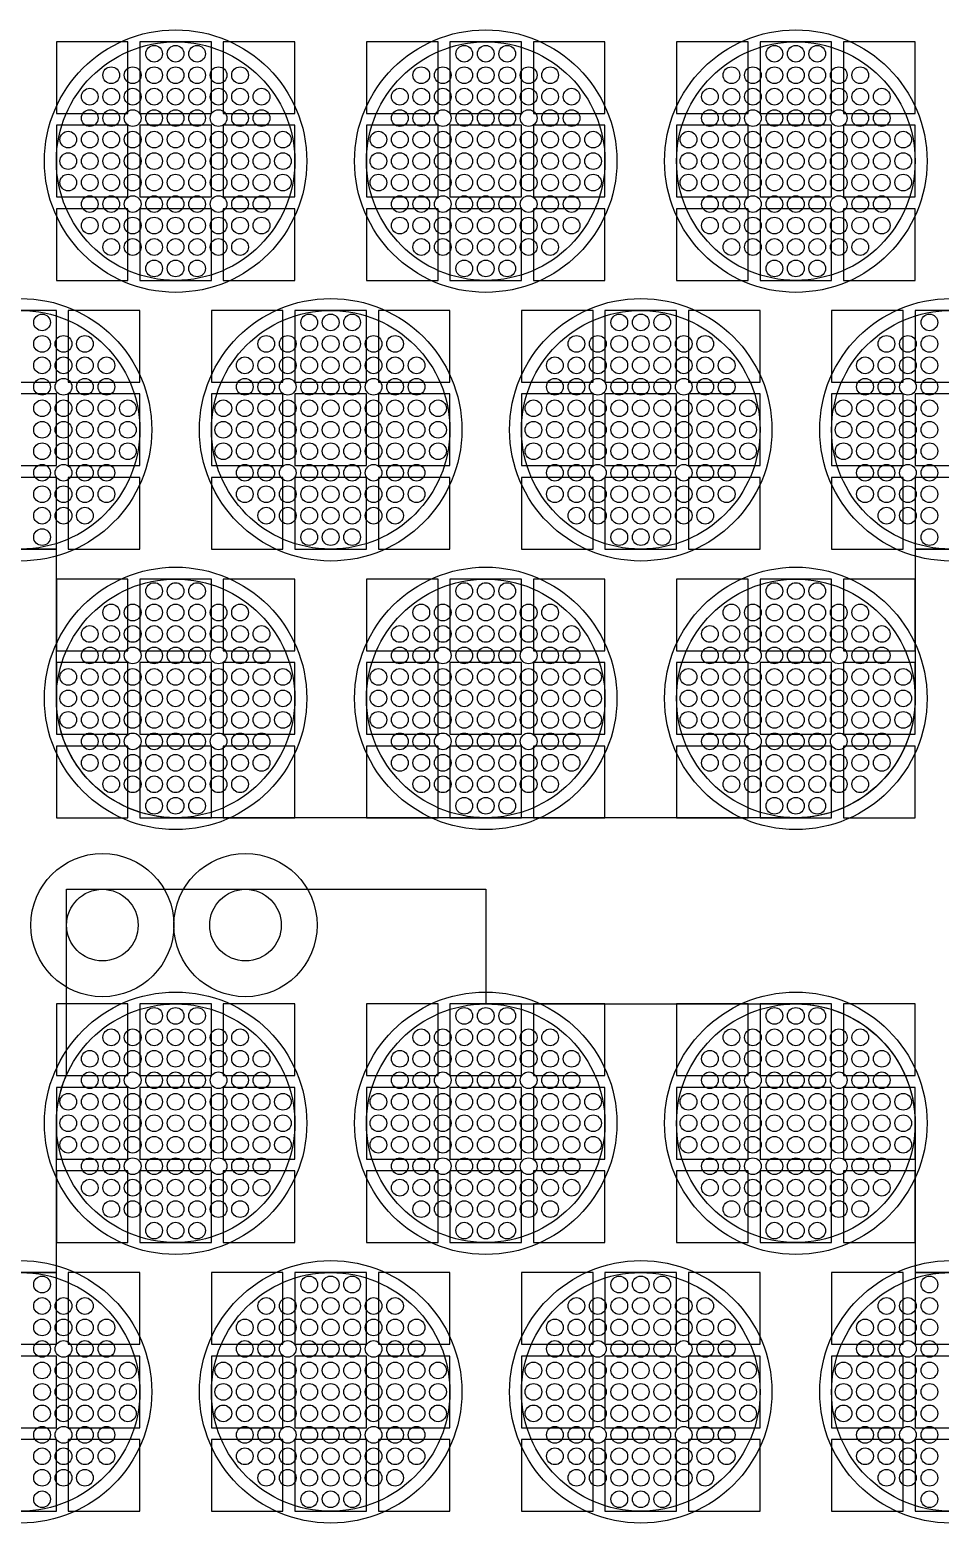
# Model space of a CAD drawing. Extents: x -49 to 54, y -38 to 38.
# Drawn here: x -15.52 to -11.7, y 24.14 to 30.4 of the extents above; entities that cross this region are included whole.
import ezdxf

# ---------------------------------------------------------------- set-up
doc = ezdxf.new("R2010")
doc.units = 0
for name, color, linetype in [('ADHESIVE_VIA_OPENINGS', 30, 'CONTINUOUS'), ('BACK_LAYER', 5, 'CONTINUOUS'), ('COND_LAYER_LOWER_ELECTRODE', 6, 'CONTINUOUS'), ('CONDUCTIVE_LAYER_BACK_LAYER', 2, 'CONTINUOUS'), ('EMITTER', 3, 'CONTINUOUS'), ('LOWER_ELECTRODE', 1, 'CONTINUOUS'), ('SUBSTRATE_VIA', 4, 'CONTINUOUS')]:
    doc.layers.add(name, color=color, linetype=linetype)

msp = doc.modelspace()

# ---------------------------------------------------------------- linework, layer by layer
at = {"layer": 'ADHESIVE_VIA_OPENINGS'}
for centre in [(-15.2116, 26.6459), (-14.6116, 26.6459)]:
    msp.add_circle(centre, 0.3, dxfattribs=at)
at = {"layer": 'BACK_LAYER'}
for points in [[(-15.4046, 30.0477), (-15.1046, 30.0477), (-15.1046, 30.3477), (-15.4046, 30.3477)], [(-15.0546, 30.0477), (-14.7546, 30.0477), (-14.7546, 30.3477), (-15.0546, 30.3477)], [(-14.7046, 30.0477), (-14.4046, 30.0477), (-14.4046, 30.3477), (-14.7046, 30.3477)], [(-14.1046, 30.0477), (-13.8046, 30.0477), (-13.8046, 30.3477), (-14.1046, 30.3477)], [(-13.7546, 30.0477), (-13.4546, 30.0477), (-13.4546, 30.3477), (-13.7546, 30.3477)], [(-13.4046, 30.0477), (-13.1046, 30.0477), (-13.1046, 30.3477), (-13.4046, 30.3477)], [(-12.8046, 30.0477), (-12.5046, 30.0477), (-12.5046, 30.3477), (-12.8046, 30.3477)], [(-12.4546, 30.0477), (-12.1546, 30.0477), (-12.1546, 30.3477), (-12.4546, 30.3477)], [(-12.1046, 30.0477), (-11.8046, 30.0477), (-11.8046, 30.3477), (-12.1046, 30.3477)], [(-15.4046, 29.6977), (-15.1046, 29.6977), (-15.1046, 29.9977), (-15.4046, 29.9977)], [(-15.0546, 29.6977), (-14.7546, 29.6977), (-14.7546, 29.9977), (-15.0546, 29.9977)], [(-14.7046, 29.6977), (-14.4046, 29.6977), (-14.4046, 29.9977), (-14.7046, 29.9977)], [(-14.1046, 29.6977), (-13.8046, 29.6977), (-13.8046, 29.9977), (-14.1046, 29.9977)], [(-13.7546, 29.6977), (-13.4546, 29.6977), (-13.4546, 29.9977), (-13.7546, 29.9977)], [(-13.4046, 29.6977), (-13.1046, 29.6977), (-13.1046, 29.9977), (-13.4046, 29.9977)], [(-12.8046, 29.6977), (-12.5046, 29.6977), (-12.5046, 29.9977), (-12.8046, 29.9977)], [(-12.4546, 29.6977), (-12.1546, 29.6977), (-12.1546, 29.9977), (-12.4546, 29.9977)], [(-12.1046, 29.6977), (-11.8046, 29.6977), (-11.8046, 29.9977), (-12.1046, 29.9977)], [(-15.4046, 29.3477), (-15.1046, 29.3477), (-15.1046, 29.6477), (-15.4046, 29.6477)], [(-15.0546, 29.3477), (-14.7546, 29.3477), (-14.7546, 29.6477), (-15.0546, 29.6477)], [(-14.7046, 29.3477), (-14.4046, 29.3477), (-14.4046, 29.6477), (-14.7046, 29.6477)], [(-14.1046, 29.3477), (-13.8046, 29.3477), (-13.8046, 29.6477), (-14.1046, 29.6477)], [(-13.7546, 29.3477), (-13.4546, 29.3477), (-13.4546, 29.6477), (-13.7546, 29.6477)], [(-13.4046, 29.3477), (-13.1046, 29.3477), (-13.1046, 29.6477), (-13.4046, 29.6477)], [(-12.8046, 29.3477), (-12.5046, 29.3477), (-12.5046, 29.6477), (-12.8046, 29.6477)], [(-12.4546, 29.3477), (-12.1546, 29.3477), (-12.1546, 29.6477), (-12.4546, 29.6477)], [(-12.1046, 29.3477), (-11.8046, 29.3477), (-11.8046, 29.6477), (-12.1046, 29.6477)], [(-15.7046, 28.9218), (-15.4046, 28.9218), (-15.4046, 29.2218), (-15.7046, 29.2218)], [(-15.3546, 28.9218), (-15.0546, 28.9218), (-15.0546, 29.2218), (-15.3546, 29.2218)], [(-14.7546, 28.9218), (-14.4546, 28.9218), (-14.4546, 29.2218), (-14.7546, 29.2218)], [(-14.4046, 28.9218), (-14.1046, 28.9218), (-14.1046, 29.2218), (-14.4046, 29.2218)], [(-14.0546, 28.9218), (-13.7546, 28.9218), (-13.7546, 29.2218), (-14.0546, 29.2218)], [(-13.4546, 28.9218), (-13.1546, 28.9218), (-13.1546, 29.2218), (-13.4546, 29.2218)], [(-13.1046, 28.9218), (-12.8046, 28.9218), (-12.8046, 29.2218), (-13.1046, 29.2218)], [(-12.7546, 28.9218), (-12.4546, 28.9218), (-12.4546, 29.2218), (-12.7546, 29.2218)], [(-12.1546, 28.9218), (-11.8546, 28.9218), (-11.8546, 29.2218), (-12.1546, 29.2218)], [(-11.8046, 28.9218), (-11.5046, 28.9218), (-11.5046, 29.2218), (-11.8046, 29.2218)], [(-15.7046, 28.5718), (-15.4046, 28.5718), (-15.4046, 28.8718), (-15.7046, 28.8718)], [(-15.3546, 28.5718), (-15.0546, 28.5718), (-15.0546, 28.8718), (-15.3546, 28.8718)], [(-14.7546, 28.5718), (-14.4546, 28.5718), (-14.4546, 28.8718), (-14.7546, 28.8718)], [(-14.4046, 28.5718), (-14.1046, 28.5718), (-14.1046, 28.8718), (-14.4046, 28.8718)], [(-14.0546, 28.5718), (-13.7546, 28.5718), (-13.7546, 28.8718), (-14.0546, 28.8718)], [(-13.4546, 28.5718), (-13.1546, 28.5718), (-13.1546, 28.8718), (-13.4546, 28.8718)], [(-13.1046, 28.5718), (-12.8046, 28.5718), (-12.8046, 28.8718), (-13.1046, 28.8718)], [(-12.7546, 28.5718), (-12.4546, 28.5718), (-12.4546, 28.8718), (-12.7546, 28.8718)], [(-12.1546, 28.5718), (-11.8546, 28.5718), (-11.8546, 28.8718), (-12.1546, 28.8718)], [(-11.8046, 28.5718), (-11.5046, 28.5718), (-11.5046, 28.8718), (-11.8046, 28.8718)], [(-15.7046, 28.2218), (-15.4046, 28.2218), (-15.4046, 28.5218), (-15.7046, 28.5218)], [(-15.3546, 28.2218), (-15.0546, 28.2218), (-15.0546, 28.5218), (-15.3546, 28.5218)], [(-14.7546, 28.2218), (-14.4546, 28.2218), (-14.4546, 28.5218), (-14.7546, 28.5218)], [(-14.4046, 28.2218), (-14.1046, 28.2218), (-14.1046, 28.5218), (-14.4046, 28.5218)], [(-14.0546, 28.2218), (-13.7546, 28.2218), (-13.7546, 28.5218), (-14.0546, 28.5218)], [(-13.4546, 28.2218), (-13.1546, 28.2218), (-13.1546, 28.5218), (-13.4546, 28.5218)], [(-13.1046, 28.2218), (-12.8046, 28.2218), (-12.8046, 28.5218), (-13.1046, 28.5218)], [(-12.7546, 28.2218), (-12.4546, 28.2218), (-12.4546, 28.5218), (-12.7546, 28.5218)], [(-12.1546, 28.2218), (-11.8546, 28.2218), (-11.8546, 28.5218), (-12.1546, 28.5218)], [(-11.8046, 28.2218), (-11.5046, 28.2218), (-11.5046, 28.5218), (-11.8046, 28.5218)], [(-15.4046, 27.796), (-15.1046, 27.796), (-15.1046, 28.096), (-15.4046, 28.096)], [(-15.0546, 27.796), (-14.7546, 27.796), (-14.7546, 28.096), (-15.0546, 28.096)], [(-14.7046, 27.796), (-14.4046, 27.796), (-14.4046, 28.096), (-14.7046, 28.096)], [(-14.1046, 27.796), (-13.8046, 27.796), (-13.8046, 28.096), (-14.1046, 28.096)], [(-13.7546, 27.796), (-13.4546, 27.796), (-13.4546, 28.096), (-13.7546, 28.096)], [(-13.4046, 27.796), (-13.1046, 27.796), (-13.1046, 28.096), (-13.4046, 28.096)], [(-12.8046, 27.796), (-12.5046, 27.796), (-12.5046, 28.096), (-12.8046, 28.096)], [(-12.4546, 27.796), (-12.1546, 27.796), (-12.1546, 28.096), (-12.4546, 28.096)], [(-12.1046, 27.796), (-11.8046, 27.796), (-11.8046, 28.096), (-12.1046, 28.096)], [(-15.4046, 27.446), (-15.1046, 27.446), (-15.1046, 27.746), (-15.4046, 27.746)], [(-15.0546, 27.446), (-14.7546, 27.446), (-14.7546, 27.746), (-15.0546, 27.746)], [(-14.7046, 27.446), (-14.4046, 27.446), (-14.4046, 27.746), (-14.7046, 27.746)], [(-14.1046, 27.446), (-13.8046, 27.446), (-13.8046, 27.746), (-14.1046, 27.746)], [(-13.7546, 27.446), (-13.4546, 27.446), (-13.4546, 27.746), (-13.7546, 27.746)], [(-13.4046, 27.446), (-13.1046, 27.446), (-13.1046, 27.746), (-13.4046, 27.746)], [(-12.8046, 27.446), (-12.5046, 27.446), (-12.5046, 27.746), (-12.8046, 27.746)], [(-12.4546, 27.446), (-12.1546, 27.446), (-12.1546, 27.746), (-12.4546, 27.746)], [(-12.1046, 27.446), (-11.8046, 27.446), (-11.8046, 27.746), (-12.1046, 27.746)], [(-15.4046, 27.096), (-15.1046, 27.096), (-15.1046, 27.396), (-15.4046, 27.396)], [(-15.0546, 27.096), (-14.7546, 27.096), (-14.7546, 27.396), (-15.0546, 27.396)], [(-14.7046, 27.096), (-14.4046, 27.096), (-14.4046, 27.396), (-14.7046, 27.396)], [(-14.1046, 27.096), (-13.8046, 27.096), (-13.8046, 27.396), (-14.1046, 27.396)], [(-13.7546, 27.096), (-13.4546, 27.096), (-13.4546, 27.396), (-13.7546, 27.396)], [(-13.4046, 27.096), (-13.1046, 27.096), (-13.1046, 27.396), (-13.4046, 27.396)], [(-12.8046, 27.096), (-12.5046, 27.096), (-12.5046, 27.396), (-12.8046, 27.396)], [(-12.4546, 27.096), (-12.1546, 27.096), (-12.1546, 27.396), (-12.4546, 27.396)], [(-12.1046, 27.096), (-11.8046, 27.096), (-11.8046, 27.396), (-12.1046, 27.396)], [(-15.4046, 26.0156), (-15.1046, 26.0156), (-15.1046, 26.3156), (-15.4046, 26.3156)], [(-15.0546, 26.0156), (-14.7546, 26.0156), (-14.7546, 26.3156), (-15.0546, 26.3156)], [(-14.7046, 26.0156), (-14.4046, 26.0156), (-14.4046, 26.3156), (-14.7046, 26.3156)], [(-14.1046, 26.0156), (-13.8046, 26.0156), (-13.8046, 26.3156), (-14.1046, 26.3156)], [(-13.7546, 26.0156), (-13.4546, 26.0156), (-13.4546, 26.3156), (-13.7546, 26.3156)], [(-13.4046, 26.0156), (-13.1046, 26.0156), (-13.1046, 26.3156), (-13.4046, 26.3156)], [(-12.8046, 26.0156), (-12.5046, 26.0156), (-12.5046, 26.3156), (-12.8046, 26.3156)], [(-12.4546, 26.0156), (-12.1546, 26.0156), (-12.1546, 26.3156), (-12.4546, 26.3156)], [(-12.1046, 26.0156), (-11.8046, 26.0156), (-11.8046, 26.3156), (-12.1046, 26.3156)], [(-15.4046, 25.6656), (-15.1046, 25.6656), (-15.1046, 25.9656), (-15.4046, 25.9656)], [(-15.0546, 25.6656), (-14.7546, 25.6656), (-14.7546, 25.9656), (-15.0546, 25.9656)], [(-14.7046, 25.6656), (-14.4046, 25.6656), (-14.4046, 25.9656), (-14.7046, 25.9656)], [(-14.1046, 25.6656), (-13.8046, 25.6656), (-13.8046, 25.9656), (-14.1046, 25.9656)], [(-13.7546, 25.6656), (-13.4546, 25.6656), (-13.4546, 25.9656), (-13.7546, 25.9656)], [(-13.4046, 25.6656), (-13.1046, 25.6656), (-13.1046, 25.9656), (-13.4046, 25.9656)], [(-12.8046, 25.6656), (-12.5046, 25.6656), (-12.5046, 25.9656), (-12.8046, 25.9656)], [(-12.4546, 25.6656), (-12.1546, 25.6656), (-12.1546, 25.9656), (-12.4546, 25.9656)], [(-12.1046, 25.6656), (-11.8046, 25.6656), (-11.8046, 25.9656), (-12.1046, 25.9656)], [(-15.4046, 25.3156), (-15.1046, 25.3156), (-15.1046, 25.6156), (-15.4046, 25.6156)], [(-15.0546, 25.3156), (-14.7546, 25.3156), (-14.7546, 25.6156), (-15.0546, 25.6156)], [(-14.7046, 25.3156), (-14.4046, 25.3156), (-14.4046, 25.6156), (-14.7046, 25.6156)], [(-14.1046, 25.3156), (-13.8046, 25.3156), (-13.8046, 25.6156), (-14.1046, 25.6156)], [(-13.7546, 25.3156), (-13.4546, 25.3156), (-13.4546, 25.6156), (-13.7546, 25.6156)], [(-13.4046, 25.3156), (-13.1046, 25.3156), (-13.1046, 25.6156), (-13.4046, 25.6156)], [(-12.8046, 25.3156), (-12.5046, 25.3156), (-12.5046, 25.6156), (-12.8046, 25.6156)], [(-12.4546, 25.3156), (-12.1546, 25.3156), (-12.1546, 25.6156), (-12.4546, 25.6156)], [(-12.1046, 25.3156), (-11.8046, 25.3156), (-11.8046, 25.6156), (-12.1046, 25.6156)], [(-15.7046, 24.8898), (-15.4046, 24.8898), (-15.4046, 25.1898), (-15.7046, 25.1898)], [(-15.3546, 24.8898), (-15.0546, 24.8898), (-15.0546, 25.1898), (-15.3546, 25.1898)], [(-14.7546, 24.8898), (-14.4546, 24.8898), (-14.4546, 25.1898), (-14.7546, 25.1898)], [(-14.4046, 24.8898), (-14.1046, 24.8898), (-14.1046, 25.1898), (-14.4046, 25.1898)], [(-14.0546, 24.8898), (-13.7546, 24.8898), (-13.7546, 25.1898), (-14.0546, 25.1898)], [(-13.4546, 24.8898), (-13.1546, 24.8898), (-13.1546, 25.1898), (-13.4546, 25.1898)], [(-13.1046, 24.8898), (-12.8046, 24.8898), (-12.8046, 25.1898), (-13.1046, 25.1898)], [(-12.7546, 24.8898), (-12.4546, 24.8898), (-12.4546, 25.1898), (-12.7546, 25.1898)], [(-12.1546, 24.8898), (-11.8546, 24.8898), (-11.8546, 25.1898), (-12.1546, 25.1898)], [(-11.8046, 24.8898), (-11.5046, 24.8898), (-11.5046, 25.1898), (-11.8046, 25.1898)], [(-15.7046, 24.5398), (-15.4046, 24.5398), (-15.4046, 24.8398), (-15.7046, 24.8398)], [(-15.3546, 24.5398), (-15.0546, 24.5398), (-15.0546, 24.8398), (-15.3546, 24.8398)], [(-14.7546, 24.5398), (-14.4546, 24.5398), (-14.4546, 24.8398), (-14.7546, 24.8398)], [(-14.4046, 24.5398), (-14.1046, 24.5398), (-14.1046, 24.8398), (-14.4046, 24.8398)], [(-14.0546, 24.5398), (-13.7546, 24.5398), (-13.7546, 24.8398), (-14.0546, 24.8398)], [(-13.4546, 24.5398), (-13.1546, 24.5398), (-13.1546, 24.8398), (-13.4546, 24.8398)], [(-13.1046, 24.5398), (-12.8046, 24.5398), (-12.8046, 24.8398), (-13.1046, 24.8398)], [(-12.7546, 24.5398), (-12.4546, 24.5398), (-12.4546, 24.8398), (-12.7546, 24.8398)], [(-12.1546, 24.5398), (-11.8546, 24.5398), (-11.8546, 24.8398), (-12.1546, 24.8398)], [(-11.8046, 24.5398), (-11.5046, 24.5398), (-11.5046, 24.8398), (-11.8046, 24.8398)], [(-15.7046, 24.1898), (-15.4046, 24.1898), (-15.4046, 24.4898), (-15.7046, 24.4898)], [(-15.3546, 24.1898), (-15.0546, 24.1898), (-15.0546, 24.4898), (-15.3546, 24.4898)], [(-14.7546, 24.1898), (-14.4546, 24.1898), (-14.4546, 24.4898), (-14.7546, 24.4898)], [(-14.4046, 24.1898), (-14.1046, 24.1898), (-14.1046, 24.4898), (-14.4046, 24.4898)], [(-14.0546, 24.1898), (-13.7546, 24.1898), (-13.7546, 24.4898), (-14.0546, 24.4898)], [(-13.4546, 24.1898), (-13.1546, 24.1898), (-13.1546, 24.4898), (-13.4546, 24.4898)], [(-13.1046, 24.1898), (-12.8046, 24.1898), (-12.8046, 24.4898), (-13.1046, 24.4898)], [(-12.7546, 24.1898), (-12.4546, 24.1898), (-12.4546, 24.4898), (-12.7546, 24.4898)], [(-12.1546, 24.1898), (-11.8546, 24.1898), (-11.8546, 24.4898), (-12.1546, 24.4898)], [(-11.8046, 24.1898), (-11.5046, 24.1898), (-11.5046, 24.4898), (-11.8046, 24.4898)]]:
    msp.add_lwpolyline(points, close=True, dxfattribs=at)
at = {"layer": 'COND_LAYER_LOWER_ELECTRODE'}
for centre in [(-14.9046, 29.8477), (-13.6046, 29.8477), (-12.3046, 29.8477), (-15.5546, 28.7218), (-14.2546, 28.7218), (-12.9546, 28.7218), (-11.6546, 28.7218), (-14.9046, 27.596), (-13.6046, 27.596), (-12.3046, 27.596), (-14.9046, 25.8156), (-13.6046, 25.8156), (-12.3046, 25.8156), (-15.5546, 24.6898), (-14.2546, 24.6898), (-12.9546, 24.6898), (-11.6546, 24.6898)]:
    msp.add_circle(centre, 0.55, dxfattribs=at)
at = {"layer": 'CONDUCTIVE_LAYER_BACK_LAYER'}
for points in [[(-11.6447, 28.2219), (-11.8046, 28.2219), (-11.8046, 27.596), (-11.805, 27.5761), (-11.8062, 27.5563), (-11.8082, 27.5365), (-11.811, 27.5168), (-11.8145, 27.4972), (-11.8188, 27.4778), (-11.8239, 27.4586), (-11.8297, 27.4396), (-11.8363, 27.4208), (-11.8437, 27.4024), (-11.8517, 27.3842), (-11.8605, 27.3663), (-11.87, 27.3489), (-11.8802, 27.3318), (-11.891, 27.3151), (-11.9025, 27.2989), (-11.9146, 27.2831), (-11.9274, 27.2679), (-11.9407, 27.2531), (-11.9546, 27.2389), (-11.9691, 27.2253), (-11.9841, 27.2123), (-11.9996, 27.1998), (-12.0156, 27.188), (-12.032, 27.1768), (-12.0489, 27.1663), (-12.0662, 27.1565), (-12.0839, 27.1474), (-12.1019, 27.1389), (-12.1202, 27.1312), (-12.1388, 27.1243), (-12.1577, 27.1181), (-12.1768, 27.1126), (-12.1962, 27.1079), (-12.2156, 27.104), (-12.2353, 27.1008), (-12.255, 27.0985), (-12.2748, 27.0969), (-12.2947, 27.0961), (-14.9146, 27.0961), (-14.9345, 27.0969), (-14.9543, 27.0985), (-14.974, 27.1008), (-14.9936, 27.104), (-15.0131, 27.1079), (-15.0325, 27.1126), (-15.0516, 27.1181), (-15.0705, 27.1243), (-15.0891, 27.1312), (-15.1074, 27.1389), (-15.1254, 27.1474), (-15.1431, 27.1565), (-15.1604, 27.1663), (-15.1772, 27.1768), (-15.1937, 27.188), (-15.2097, 27.1998), (-15.2252, 27.2123), (-15.2402, 27.2253), (-15.2547, 27.2389), (-15.2686, 27.2531), (-15.2819, 27.2679), (-15.2947, 27.2831), (-15.3068, 27.2989), (-15.3183, 27.3151), (-15.3291, 27.3318), (-15.3393, 27.3489), (-15.3488, 27.3663), (-15.3576, 27.3842), (-15.3656, 27.4024), (-15.373, 27.4208), (-15.3796, 27.4396), (-15.3854, 27.4586), (-15.3905, 27.4778), (-15.3948, 27.4972), (-15.3983, 27.5168), (-15.4011, 27.5365), (-15.4031, 27.5563), (-15.4043, 27.5761), (-15.4046, 27.596), (-15.4046, 28.2219), (-15.5646, 28.2219)], [(-15.5646, 25.1897), (-15.4046, 25.1897), (-15.4046, 25.8156), (-15.4043, 25.8355), (-15.4031, 25.8553), (-15.4011, 25.8751), (-15.3983, 25.8948), (-15.3948, 25.9144), (-15.3905, 25.9338), (-15.3854, 25.953), (-15.3796, 25.972), (-15.373, 25.9908), (-15.3656, 26.0092), (-15.3616, 26.0184), (-15.3616, 26.7959), (-13.6046, 26.7959), (-13.6046, 26.3155), (-12.2947, 26.3155), (-12.2748, 26.3147), (-12.255, 26.3131), (-12.2353, 26.3108), (-12.2156, 26.3076), (-12.1962, 26.3037), (-12.1768, 26.299), (-12.1577, 26.2935), (-12.1388, 26.2873), (-12.1202, 26.2803), (-12.1019, 26.2726), (-12.0839, 26.2642), (-12.0662, 26.2551), (-12.0489, 26.2453), (-12.032, 26.2348), (-12.0156, 26.2236), (-11.9996, 26.2118), (-11.9841, 26.1993), (-11.9691, 26.1863), (-11.9546, 26.1727), (-11.9407, 26.1585), (-11.9274, 26.1437), (-11.9146, 26.1285), (-11.9025, 26.1127), (-11.891, 26.0965), (-11.8802, 26.0798), (-11.87, 26.0627), (-11.8605, 26.0453), (-11.8517, 26.0274), (-11.8437, 26.0092), (-11.8363, 25.9908), (-11.8297, 25.972), (-11.8239, 25.953), (-11.8188, 25.9338), (-11.8145, 25.9144), (-11.811, 25.8948), (-11.8082, 25.8751), (-11.8062, 25.8553), (-11.805, 25.8355), (-11.8046, 25.8156), (-11.8046, 25.1897), (-11.6447, 25.1897)]]:
    msp.add_lwpolyline(points, dxfattribs=at)
at = {"layer": 'EMITTER'}
for centre in [(-14.9046, 29.8477), (-13.6046, 29.8477), (-12.3046, 29.8477), (-15.5546, 28.7218), (-14.2546, 28.7218), (-12.9546, 28.7218), (-11.6546, 28.7218), (-14.9046, 27.596), (-13.6046, 27.596), (-12.3046, 27.596), (-14.9046, 25.8156), (-13.6046, 25.8156), (-12.3046, 25.8156), (-15.5546, 24.6898), (-14.2546, 24.6898), (-12.9546, 24.6898), (-11.6546, 24.6898)]:
    msp.add_circle(centre, 0.5, dxfattribs=at)
at = {"layer": 'LOWER_ELECTRODE'}
for centre in [(-14.9946, 30.2977), (-14.9046, 30.2977), (-14.8146, 30.2977), (-13.6946, 30.2977), (-13.6046, 30.2977), (-13.5146, 30.2977), (-12.3946, 30.2977), (-12.3046, 30.2977), (-12.2146, 30.2977), (-15.1746, 30.2077), (-15.0846, 30.2077), (-14.9946, 30.2077), (-14.9046, 30.2077), (-14.8146, 30.2077), (-14.7246, 30.2077), (-14.6346, 30.2077), (-13.8746, 30.2077), (-13.7846, 30.2077), (-13.6946, 30.2077), (-13.6046, 30.2077), (-13.5146, 30.2077), (-13.4246, 30.2077), (-13.3346, 30.2077), (-12.5746, 30.2077), (-12.4846, 30.2077), (-12.3946, 30.2077), (-12.3046, 30.2077), (-12.2146, 30.2077), (-12.1246, 30.2077), (-12.0346, 30.2077), (-15.2646, 30.1177), (-15.1746, 30.1177), (-15.0846, 30.1177), (-14.9946, 30.1177), (-14.9046, 30.1177), (-14.8146, 30.1177), (-14.7246, 30.1177), (-14.6346, 30.1177), (-14.5446, 30.1177), (-13.9646, 30.1177), (-13.8746, 30.1177), (-13.7846, 30.1177), (-13.6946, 30.1177), (-13.6046, 30.1177), (-13.5146, 30.1177), (-13.4246, 30.1177), (-13.3346, 30.1177), (-13.2446, 30.1177), (-12.6646, 30.1177), (-12.5746, 30.1177), (-12.4846, 30.1177), (-12.3946, 30.1177), (-12.3046, 30.1177), (-12.2146, 30.1177), (-12.1246, 30.1177), (-12.0346, 30.1177), (-11.9446, 30.1177), (-15.2646, 30.0277), (-15.1746, 30.0277), (-15.0846, 30.0277), (-14.9946, 30.0277), (-14.9046, 30.0277), (-14.8146, 30.0277), (-14.7246, 30.0277), (-14.6346, 30.0277), (-14.5446, 30.0277), (-13.9646, 30.0277), (-13.8746, 30.0277), (-13.7846, 30.0277), (-13.6946, 30.0277), (-13.6046, 30.0277), (-13.5146, 30.0277), (-13.4246, 30.0277), (-13.3346, 30.0277), (-13.2446, 30.0277), (-12.6646, 30.0277), (-12.5746, 30.0277), (-12.4846, 30.0277), (-12.3946, 30.0277), (-12.3046, 30.0277), (-12.2146, 30.0277), (-12.1246, 30.0277), (-12.0346, 30.0277), (-11.9446, 30.0277), (-15.3546, 29.9377), (-15.2646, 29.9377), (-15.1746, 29.9377), (-15.0846, 29.9377), (-14.9946, 29.9377), (-14.9046, 29.9377), (-14.8146, 29.9377), (-14.7246, 29.9377), (-14.6346, 29.9377), (-14.5446, 29.9377), (-14.4546, 29.9377), (-14.0546, 29.9377), (-13.9646, 29.9377), (-13.8746, 29.9377), (-13.7846, 29.9377), (-13.6946, 29.9377), (-13.6046, 29.9377), (-13.5146, 29.9377), (-13.4246, 29.9377), (-13.3346, 29.9377), (-13.2446, 29.9377), (-13.1546, 29.9377), (-12.7546, 29.9377), (-12.6646, 29.9377), (-12.5746, 29.9377), (-12.4846, 29.9377), (-12.3946, 29.9377), (-12.3046, 29.9377), (-12.2146, 29.9377), (-12.1246, 29.9377), (-12.0346, 29.9377), (-11.9446, 29.9377), (-11.8546, 29.9377), (-15.3546, 29.8477), (-15.2646, 29.8477), (-15.1746, 29.8477), (-15.0846, 29.8477), (-14.9946, 29.8477), (-14.9046, 29.8477), (-14.8146, 29.8477), (-14.7246, 29.8477), (-14.6346, 29.8477), (-14.5446, 29.8477), (-14.4546, 29.8477), (-14.0546, 29.8477), (-13.9646, 29.8477), (-13.8746, 29.8477), (-13.7846, 29.8477), (-13.6946, 29.8477), (-13.6046, 29.8477), (-13.5146, 29.8477), (-13.4246, 29.8477), (-13.3346, 29.8477), (-13.2446, 29.8477), (-13.1546, 29.8477), (-12.7546, 29.8477), (-12.6646, 29.8477), (-12.5746, 29.8477), (-12.4846, 29.8477), (-12.3946, 29.8477), (-12.3046, 29.8477), (-12.2146, 29.8477), (-12.1246, 29.8477), (-12.0346, 29.8477), (-11.9446, 29.8477), (-11.8546, 29.8477), (-15.3546, 29.7577), (-15.2646, 29.7577), (-15.1746, 29.7577), (-15.0846, 29.7577), (-14.9946, 29.7577), (-14.9046, 29.7577), (-14.8146, 29.7577), (-14.7246, 29.7577), (-14.6346, 29.7577), (-14.5446, 29.7577), (-14.4546, 29.7577), (-14.0546, 29.7577), (-13.9646, 29.7577), (-13.8746, 29.7577), (-13.7846, 29.7577), (-13.6946, 29.7577), (-13.6046, 29.7577), (-13.5146, 29.7577), (-13.4246, 29.7577), (-13.3346, 29.7577), (-13.2446, 29.7577), (-13.1546, 29.7577), (-12.7546, 29.7577), (-12.6646, 29.7577), (-12.5746, 29.7577), (-12.4846, 29.7577), (-12.3946, 29.7577), (-12.3046, 29.7577), (-12.2146, 29.7577), (-12.1246, 29.7577), (-12.0346, 29.7577), (-11.9446, 29.7577), (-11.8546, 29.7577), (-15.2646, 29.6677), (-15.1746, 29.6677), (-15.0846, 29.6677), (-14.9946, 29.6677), (-14.9046, 29.6677), (-14.8146, 29.6677), (-14.7246, 29.6677), (-14.6346, 29.6677), (-14.5446, 29.6677), (-13.9646, 29.6677), (-13.8746, 29.6677), (-13.7846, 29.6677), (-13.6946, 29.6677), (-13.6046, 29.6677), (-13.5146, 29.6677), (-13.4246, 29.6677), (-13.3346, 29.6677), (-13.2446, 29.6677), (-12.6646, 29.6677), (-12.5746, 29.6677), (-12.4846, 29.6677), (-12.3946, 29.6677), (-12.3046, 29.6677), (-12.2146, 29.6677), (-12.1246, 29.6677), (-12.0346, 29.6677), (-11.9446, 29.6677), (-15.2646, 29.5777), (-15.1746, 29.5777), (-15.0846, 29.5777), (-14.9946, 29.5777), (-14.9046, 29.5777), (-14.8146, 29.5777), (-14.7246, 29.5777), (-14.6346, 29.5777), (-14.5446, 29.5777), (-13.9646, 29.5777), (-13.8746, 29.5777), (-13.7846, 29.5777), (-13.6946, 29.5777), (-13.6046, 29.5777), (-13.5146, 29.5777), (-13.4246, 29.5777), (-13.3346, 29.5777), (-13.2446, 29.5777), (-12.6646, 29.5777), (-12.5746, 29.5777), (-12.4846, 29.5777), (-12.3946, 29.5777), (-12.3046, 29.5777), (-12.2146, 29.5777), (-12.1246, 29.5777), (-12.0346, 29.5777), (-11.9446, 29.5777), (-15.1746, 29.4877), (-15.0846, 29.4877), (-14.9946, 29.4877), (-14.9046, 29.4877), (-14.8146, 29.4877), (-14.7246, 29.4877), (-14.6346, 29.4877), (-13.8746, 29.4877), (-13.7846, 29.4877), (-13.6946, 29.4877), (-13.6046, 29.4877), (-13.5146, 29.4877), (-13.4246, 29.4877), (-13.3346, 29.4877), (-12.5746, 29.4877), (-12.4846, 29.4877), (-12.3946, 29.4877), (-12.3046, 29.4877), (-12.2146, 29.4877), (-12.1246, 29.4877), (-12.0346, 29.4877), (-14.9946, 29.3977), (-14.9046, 29.3977), (-14.8146, 29.3977), (-13.6946, 29.3977), (-13.6046, 29.3977), (-13.5146, 29.3977), (-12.3946, 29.3977), (-12.3046, 29.3977), (-12.2146, 29.3977), (-15.4646, 29.1718), (-14.3446, 29.1718), (-14.2546, 29.1718), (-14.1646, 29.1718), (-13.0446, 29.1718), (-12.9546, 29.1718), (-12.8646, 29.1718), (-11.7446, 29.1718), (-15.4646, 29.0818), (-15.3746, 29.0818), (-15.2846, 29.0818), (-14.5246, 29.0818), (-14.4346, 29.0818), (-14.3446, 29.0818), (-14.2546, 29.0818), (-14.1646, 29.0818), (-14.0746, 29.0818), (-13.9846, 29.0818), (-13.2246, 29.0818), (-13.1346, 29.0818), (-13.0446, 29.0818), (-12.9546, 29.0818), (-12.8646, 29.0818), (-12.7746, 29.0818), (-12.6846, 29.0818), (-11.9246, 29.0818), (-11.8346, 29.0818), (-11.7446, 29.0818), (-15.4646, 28.9918), (-15.3746, 28.9918), (-15.2846, 28.9918), (-15.1946, 28.9918), (-14.6146, 28.9918), (-14.5246, 28.9918), (-14.4346, 28.9918), (-14.3446, 28.9918), (-14.2546, 28.9918), (-14.1646, 28.9918), (-14.0746, 28.9918), (-13.9846, 28.9918), (-13.8946, 28.9918), (-13.3146, 28.9918), (-13.2246, 28.9918), (-13.1346, 28.9918), (-13.0446, 28.9918), (-12.9546, 28.9918), (-12.8646, 28.9918), (-12.7746, 28.9918), (-12.6846, 28.9918), (-12.5946, 28.9918), (-12.0146, 28.9918), (-11.9246, 28.9918), (-11.8346, 28.9918), (-11.7446, 28.9918), (-15.4646, 28.9018), (-15.3746, 28.9018), (-15.2846, 28.9018), (-15.1946, 28.9018), (-14.6146, 28.9018), (-14.5246, 28.9018), (-14.4346, 28.9018), (-14.3446, 28.9018), (-14.2546, 28.9018), (-14.1646, 28.9018), (-14.0746, 28.9018), (-13.9846, 28.9018), (-13.8946, 28.9018), (-13.3146, 28.9018), (-13.2246, 28.9018), (-13.1346, 28.9018), (-13.0446, 28.9018), (-12.9546, 28.9018), (-12.8646, 28.9018), (-12.7746, 28.9018), (-12.6846, 28.9018), (-12.5946, 28.9018), (-12.0146, 28.9018), (-11.9246, 28.9018), (-11.8346, 28.9018), (-11.7446, 28.9018), (-15.4646, 28.8118), (-15.3746, 28.8118), (-15.2846, 28.8118), (-15.1946, 28.8118), (-15.1046, 28.8118), (-14.7046, 28.8118), (-14.6146, 28.8118), (-14.5246, 28.8118), (-14.4346, 28.8118), (-14.3446, 28.8118), (-14.2546, 28.8118), (-14.1646, 28.8118), (-14.0746, 28.8118), (-13.9846, 28.8118), (-13.8946, 28.8118), (-13.8046, 28.8118), (-13.4046, 28.8118), (-13.3146, 28.8118), (-13.2246, 28.8118), (-13.1346, 28.8118), (-13.0446, 28.8118), (-12.9546, 28.8118), (-12.8646, 28.8118), (-12.7746, 28.8118), (-12.6846, 28.8118), (-12.5946, 28.8118), (-12.5046, 28.8118), (-12.1046, 28.8118), (-12.0146, 28.8118), (-11.9246, 28.8118), (-11.8346, 28.8118), (-11.7446, 28.8118), (-15.4646, 28.7218), (-15.3746, 28.7218), (-15.2846, 28.7218), (-15.1946, 28.7218), (-15.1046, 28.7218), (-14.7046, 28.7218), (-14.6146, 28.7218), (-14.5246, 28.7218), (-14.4346, 28.7218), (-14.3446, 28.7218), (-14.2546, 28.7218), (-14.1646, 28.7218), (-14.0746, 28.7218), (-13.9846, 28.7218), (-13.8946, 28.7218), (-13.8046, 28.7218), (-13.4046, 28.7218), (-13.3146, 28.7218), (-13.2246, 28.7218), (-13.1346, 28.7218), (-13.0446, 28.7218), (-12.9546, 28.7218), (-12.8646, 28.7218), (-12.7746, 28.7218), (-12.6846, 28.7218), (-12.5946, 28.7218), (-12.5046, 28.7218), (-12.1046, 28.7218), (-12.0146, 28.7218), (-11.9246, 28.7218), (-11.8346, 28.7218), (-11.7446, 28.7218), (-15.4646, 28.6318), (-15.3746, 28.6318), (-15.2846, 28.6318), (-15.1946, 28.6318), (-15.1046, 28.6318), (-14.7046, 28.6318), (-14.6146, 28.6318), (-14.5246, 28.6318), (-14.4346, 28.6318), (-14.3446, 28.6318), (-14.2546, 28.6318), (-14.1646, 28.6318), (-14.0746, 28.6318), (-13.9846, 28.6318), (-13.8946, 28.6318), (-13.8046, 28.6318), (-13.4046, 28.6318), (-13.3146, 28.6318), (-13.2246, 28.6318), (-13.1346, 28.6318), (-13.0446, 28.6318), (-12.9546, 28.6318), (-12.8646, 28.6318), (-12.7746, 28.6318), (-12.6846, 28.6318), (-12.5946, 28.6318), (-12.5046, 28.6318), (-12.1046, 28.6318), (-12.0146, 28.6318), (-11.9246, 28.6318), (-11.8346, 28.6318), (-11.7446, 28.6318), (-15.4646, 28.5418), (-15.3746, 28.5418), (-15.2846, 28.5418), (-15.1946, 28.5418), (-14.6146, 28.5418), (-14.5246, 28.5418), (-14.4346, 28.5418), (-14.3446, 28.5418), (-14.2546, 28.5418), (-14.1646, 28.5418), (-14.0746, 28.5418), (-13.9846, 28.5418), (-13.8946, 28.5418), (-13.3146, 28.5418), (-13.2246, 28.5418), (-13.1346, 28.5418), (-13.0446, 28.5418), (-12.9546, 28.5418), (-12.8646, 28.5418), (-12.7746, 28.5418), (-12.6846, 28.5418), (-12.5946, 28.5418), (-12.0146, 28.5418), (-11.9246, 28.5418), (-11.8346, 28.5418), (-11.7446, 28.5418), (-15.4646, 28.4518), (-15.3746, 28.4518), (-15.2846, 28.4518), (-15.1946, 28.4518), (-14.6146, 28.4518), (-14.5246, 28.4518), (-14.4346, 28.4518), (-14.3446, 28.4518), (-14.2546, 28.4518), (-14.1646, 28.4518), (-14.0746, 28.4518), (-13.9846, 28.4518), (-13.8946, 28.4518), (-13.3146, 28.4518), (-13.2246, 28.4518), (-13.1346, 28.4518), (-13.0446, 28.4518), (-12.9546, 28.4518), (-12.8646, 28.4518), (-12.7746, 28.4518), (-12.6846, 28.4518), (-12.5946, 28.4518), (-12.0146, 28.4518), (-11.9246, 28.4518), (-11.8346, 28.4518), (-11.7446, 28.4518), (-15.4646, 28.3618), (-15.3746, 28.3618), (-15.2846, 28.3618), (-14.5246, 28.3618), (-14.4346, 28.3618), (-14.3446, 28.3618), (-14.2546, 28.3618), (-14.1646, 28.3618), (-14.0746, 28.3618), (-13.9846, 28.3618), (-13.2246, 28.3618), (-13.1346, 28.3618), (-13.0446, 28.3618), (-12.9546, 28.3618), (-12.8646, 28.3618), (-12.7746, 28.3618), (-12.6846, 28.3618), (-11.9246, 28.3618), (-11.8346, 28.3618), (-11.7446, 28.3618), (-15.4646, 28.2718), (-14.3446, 28.2718), (-14.2546, 28.2718), (-14.1646, 28.2718), (-13.0446, 28.2718), (-12.9546, 28.2718), (-12.8646, 28.2718), (-11.7446, 28.2718), (-14.9946, 28.046), (-14.9046, 28.046), (-14.8146, 28.046), (-13.6946, 28.046), (-13.6046, 28.046), (-13.5146, 28.046), (-12.3946, 28.046), (-12.3046, 28.046), (-12.2146, 28.046), (-15.1746, 27.956), (-15.0846, 27.956), (-14.9946, 27.956), (-14.9046, 27.956), (-14.8146, 27.956), (-14.7246, 27.956), (-14.6346, 27.956), (-13.8746, 27.956), (-13.7846, 27.956), (-13.6946, 27.956), (-13.6046, 27.956), (-13.5146, 27.956), (-13.4246, 27.956), (-13.3346, 27.956), (-12.5746, 27.956), (-12.4846, 27.956), (-12.3946, 27.956), (-12.3046, 27.956), (-12.2146, 27.956), (-12.1246, 27.956), (-12.0346, 27.956), (-15.2646, 27.866), (-15.1746, 27.866), (-15.0846, 27.866), (-14.9946, 27.866), (-14.9046, 27.866), (-14.8146, 27.866), (-14.7246, 27.866), (-14.6346, 27.866), (-14.5446, 27.866), (-13.9646, 27.866), (-13.8746, 27.866), (-13.7846, 27.866), (-13.6946, 27.866), (-13.6046, 27.866), (-13.5146, 27.866), (-13.4246, 27.866), (-13.3346, 27.866), (-13.2446, 27.866), (-12.6646, 27.866), (-12.5746, 27.866), (-12.4846, 27.866), (-12.3946, 27.866), (-12.3046, 27.866), (-12.2146, 27.866), (-12.1246, 27.866), (-12.0346, 27.866), (-11.9446, 27.866), (-15.2646, 27.776), (-15.1746, 27.776), (-15.0846, 27.776), (-14.9946, 27.776), (-14.9046, 27.776), (-14.8146, 27.776), (-14.7246, 27.776), (-14.6346, 27.776), (-14.5446, 27.776), (-13.9646, 27.776), (-13.8746, 27.776), (-13.7846, 27.776), (-13.6946, 27.776), (-13.6046, 27.776), (-13.5146, 27.776), (-13.4246, 27.776), (-13.3346, 27.776), (-13.2446, 27.776), (-12.6646, 27.776), (-12.5746, 27.776), (-12.4846, 27.776), (-12.3946, 27.776), (-12.3046, 27.776), (-12.2146, 27.776), (-12.1246, 27.776), (-12.0346, 27.776), (-11.9446, 27.776), (-15.3546, 27.686), (-15.2646, 27.686), (-15.1746, 27.686), (-15.0846, 27.686), (-14.9946, 27.686), (-14.9046, 27.686), (-14.8146, 27.686), (-14.7246, 27.686), (-14.6346, 27.686), (-14.5446, 27.686), (-14.4546, 27.686), (-14.0546, 27.686), (-13.9646, 27.686), (-13.8746, 27.686), (-13.7846, 27.686), (-13.6946, 27.686), (-13.6046, 27.686), (-13.5146, 27.686), (-13.4246, 27.686), (-13.3346, 27.686), (-13.2446, 27.686), (-13.1546, 27.686), (-12.7546, 27.686), (-12.6646, 27.686), (-12.5746, 27.686), (-12.4846, 27.686), (-12.3946, 27.686), (-12.3046, 27.686), (-12.2146, 27.686), (-12.1246, 27.686), (-12.0346, 27.686), (-11.9446, 27.686), (-11.8546, 27.686), (-15.3546, 27.596), (-15.2646, 27.596), (-15.1746, 27.596), (-15.0846, 27.596), (-14.9946, 27.596), (-14.9046, 27.596), (-14.8146, 27.596), (-14.7246, 27.596), (-14.6346, 27.596), (-14.5446, 27.596), (-14.4546, 27.596), (-14.0546, 27.596), (-13.9646, 27.596), (-13.8746, 27.596), (-13.7846, 27.596), (-13.6946, 27.596), (-13.6046, 27.596), (-13.5146, 27.596), (-13.4246, 27.596), (-13.3346, 27.596), (-13.2446, 27.596), (-13.1546, 27.596), (-12.7546, 27.596), (-12.6646, 27.596), (-12.5746, 27.596), (-12.4846, 27.596), (-12.3946, 27.596), (-12.3046, 27.596), (-12.2146, 27.596), (-12.1246, 27.596), (-12.0346, 27.596), (-11.9446, 27.596), (-11.8546, 27.596), (-15.3546, 27.506), (-15.2646, 27.506), (-15.1746, 27.506), (-15.0846, 27.506), (-14.9946, 27.506), (-14.9046, 27.506), (-14.8146, 27.506), (-14.7246, 27.506), (-14.6346, 27.506), (-14.5446, 27.506), (-14.4546, 27.506), (-14.0546, 27.506), (-13.9646, 27.506), (-13.8746, 27.506), (-13.7846, 27.506), (-13.6946, 27.506), (-13.6046, 27.506), (-13.5146, 27.506), (-13.4246, 27.506), (-13.3346, 27.506), (-13.2446, 27.506), (-13.1546, 27.506), (-12.7546, 27.506), (-12.6646, 27.506), (-12.5746, 27.506), (-12.4846, 27.506), (-12.3946, 27.506), (-12.3046, 27.506), (-12.2146, 27.506), (-12.1246, 27.506), (-12.0346, 27.506), (-11.9446, 27.506), (-11.8546, 27.506), (-15.2646, 27.416), (-15.1746, 27.416), (-15.0846, 27.416), (-14.9946, 27.416), (-14.9046, 27.416), (-14.8146, 27.416), (-14.7246, 27.416), (-14.6346, 27.416), (-14.5446, 27.416), (-13.9646, 27.416), (-13.8746, 27.416), (-13.7846, 27.416), (-13.6946, 27.416), (-13.6046, 27.416), (-13.5146, 27.416), (-13.4246, 27.416), (-13.3346, 27.416), (-13.2446, 27.416), (-12.6646, 27.416), (-12.5746, 27.416), (-12.4846, 27.416), (-12.3946, 27.416), (-12.3046, 27.416), (-12.2146, 27.416), (-12.1246, 27.416), (-12.0346, 27.416), (-11.9446, 27.416), (-15.2646, 27.326), (-15.1746, 27.326), (-15.0846, 27.326), (-14.9946, 27.326), (-14.9046, 27.326), (-14.8146, 27.326), (-14.7246, 27.326), (-14.6346, 27.326), (-14.5446, 27.326), (-13.9646, 27.326), (-13.8746, 27.326), (-13.7846, 27.326), (-13.6946, 27.326), (-13.6046, 27.326), (-13.5146, 27.326), (-13.4246, 27.326), (-13.3346, 27.326), (-13.2446, 27.326), (-12.6646, 27.326), (-12.5746, 27.326), (-12.4846, 27.326), (-12.3946, 27.326), (-12.3046, 27.326), (-12.2146, 27.326), (-12.1246, 27.326), (-12.0346, 27.326), (-11.9446, 27.326), (-15.1746, 27.236), (-15.0846, 27.236), (-14.9946, 27.236), (-14.9046, 27.236), (-14.8146, 27.236), (-14.7246, 27.236), (-14.6346, 27.236), (-13.8746, 27.236), (-13.7846, 27.236), (-13.6946, 27.236), (-13.6046, 27.236), (-13.5146, 27.236), (-13.4246, 27.236), (-13.3346, 27.236), (-12.5746, 27.236), (-12.4846, 27.236), (-12.3946, 27.236), (-12.3046, 27.236), (-12.2146, 27.236), (-12.1246, 27.236), (-12.0346, 27.236), (-14.9946, 27.146), (-14.9046, 27.146), (-14.8146, 27.146), (-13.6946, 27.146), (-13.6046, 27.146), (-13.5146, 27.146), (-12.3946, 27.146), (-12.3046, 27.146), (-12.2146, 27.146), (-14.9946, 26.2656), (-14.9046, 26.2656), (-14.8146, 26.2656), (-13.6946, 26.2656), (-13.6046, 26.2656), (-13.5146, 26.2656), (-12.3946, 26.2656), (-12.3046, 26.2656), (-12.2146, 26.2656), (-15.1746, 26.1756), (-15.0846, 26.1756), (-14.9946, 26.1756), (-14.9046, 26.1756), (-14.8146, 26.1756), (-14.7246, 26.1756), (-14.6346, 26.1756), (-13.8746, 26.1756), (-13.7846, 26.1756), (-13.6946, 26.1756), (-13.6046, 26.1756), (-13.5146, 26.1756), (-13.4246, 26.1756), (-13.3346, 26.1756), (-12.5746, 26.1756), (-12.4846, 26.1756), (-12.3946, 26.1756), (-12.3046, 26.1756), (-12.2146, 26.1756), (-12.1246, 26.1756), (-12.0346, 26.1756), (-15.2646, 26.0856), (-15.1746, 26.0856), (-15.0846, 26.0856), (-14.9946, 26.0856), (-14.9046, 26.0856), (-14.8146, 26.0856), (-14.7246, 26.0856), (-14.6346, 26.0856), (-14.5446, 26.0856), (-13.9646, 26.0856), (-13.8746, 26.0856), (-13.7846, 26.0856), (-13.6946, 26.0856), (-13.6046, 26.0856), (-13.5146, 26.0856), (-13.4246, 26.0856), (-13.3346, 26.0856), (-13.2446, 26.0856), (-12.6646, 26.0856), (-12.5746, 26.0856), (-12.4846, 26.0856), (-12.3946, 26.0856), (-12.3046, 26.0856), (-12.2146, 26.0856), (-12.1246, 26.0856), (-12.0346, 26.0856), (-11.9446, 26.0856), (-15.2646, 25.9956), (-15.1746, 25.9956), (-15.0846, 25.9956), (-14.9946, 25.9956), (-14.9046, 25.9956), (-14.8146, 25.9956), (-14.7246, 25.9956), (-14.6346, 25.9956), (-14.5446, 25.9956), (-13.9646, 25.9956), (-13.8746, 25.9956), (-13.7846, 25.9956), (-13.6946, 25.9956), (-13.6046, 25.9956), (-13.5146, 25.9956), (-13.4246, 25.9956), (-13.3346, 25.9956), (-13.2446, 25.9956), (-12.6646, 25.9956), (-12.5746, 25.9956), (-12.4846, 25.9956), (-12.3946, 25.9956), (-12.3046, 25.9956), (-12.2146, 25.9956), (-12.1246, 25.9956), (-12.0346, 25.9956), (-11.9446, 25.9956), (-15.3546, 25.9056), (-15.2646, 25.9056), (-15.1746, 25.9056), (-15.0846, 25.9056), (-14.9946, 25.9056), (-14.9046, 25.9056), (-14.8146, 25.9056), (-14.7246, 25.9056), (-14.6346, 25.9056), (-14.5446, 25.9056), (-14.4546, 25.9056), (-14.0546, 25.9056), (-13.9646, 25.9056), (-13.8746, 25.9056), (-13.7846, 25.9056), (-13.6946, 25.9056), (-13.6046, 25.9056), (-13.5146, 25.9056), (-13.4246, 25.9056), (-13.3346, 25.9056), (-13.2446, 25.9056), (-13.1546, 25.9056), (-12.7546, 25.9056), (-12.6646, 25.9056), (-12.5746, 25.9056), (-12.4846, 25.9056), (-12.3946, 25.9056), (-12.3046, 25.9056), (-12.2146, 25.9056), (-12.1246, 25.9056), (-12.0346, 25.9056), (-11.9446, 25.9056), (-11.8546, 25.9056), (-15.3546, 25.8156), (-15.2646, 25.8156), (-15.1746, 25.8156), (-15.0846, 25.8156), (-14.9946, 25.8156), (-14.9046, 25.8156), (-14.8146, 25.8156), (-14.7246, 25.8156), (-14.6346, 25.8156), (-14.5446, 25.8156), (-14.4546, 25.8156), (-14.0546, 25.8156), (-13.9646, 25.8156), (-13.8746, 25.8156), (-13.7846, 25.8156), (-13.6946, 25.8156), (-13.6046, 25.8156), (-13.5146, 25.8156), (-13.4246, 25.8156), (-13.3346, 25.8156), (-13.2446, 25.8156), (-13.1546, 25.8156), (-12.7546, 25.8156), (-12.6646, 25.8156), (-12.5746, 25.8156), (-12.4846, 25.8156), (-12.3946, 25.8156), (-12.3046, 25.8156), (-12.2146, 25.8156), (-12.1246, 25.8156), (-12.0346, 25.8156), (-11.9446, 25.8156), (-11.8546, 25.8156), (-15.3546, 25.7256), (-15.2646, 25.7256), (-15.1746, 25.7256), (-15.0846, 25.7256), (-14.9946, 25.7256), (-14.9046, 25.7256), (-14.8146, 25.7256), (-14.7246, 25.7256), (-14.6346, 25.7256), (-14.5446, 25.7256), (-14.4546, 25.7256), (-14.0546, 25.7256), (-13.9646, 25.7256), (-13.8746, 25.7256), (-13.7846, 25.7256), (-13.6946, 25.7256), (-13.6046, 25.7256), (-13.5146, 25.7256), (-13.4246, 25.7256), (-13.3346, 25.7256), (-13.2446, 25.7256), (-13.1546, 25.7256), (-12.7546, 25.7256), (-12.6646, 25.7256), (-12.5746, 25.7256), (-12.4846, 25.7256), (-12.3946, 25.7256), (-12.3046, 25.7256), (-12.2146, 25.7256), (-12.1246, 25.7256), (-12.0346, 25.7256), (-11.9446, 25.7256), (-11.8546, 25.7256), (-15.2646, 25.6356), (-15.1746, 25.6356), (-15.0846, 25.6356), (-14.9946, 25.6356), (-14.9046, 25.6356), (-14.8146, 25.6356), (-14.7246, 25.6356), (-14.6346, 25.6356), (-14.5446, 25.6356), (-13.9646, 25.6356), (-13.8746, 25.6356), (-13.7846, 25.6356), (-13.6946, 25.6356), (-13.6046, 25.6356), (-13.5146, 25.6356), (-13.4246, 25.6356), (-13.3346, 25.6356), (-13.2446, 25.6356), (-12.6646, 25.6356), (-12.5746, 25.6356), (-12.4846, 25.6356), (-12.3946, 25.6356), (-12.3046, 25.6356), (-12.2146, 25.6356), (-12.1246, 25.6356), (-12.0346, 25.6356), (-11.9446, 25.6356), (-15.2646, 25.5456), (-15.1746, 25.5456), (-15.0846, 25.5456), (-14.9946, 25.5456), (-14.9046, 25.5456), (-14.8146, 25.5456), (-14.7246, 25.5456), (-14.6346, 25.5456), (-14.5446, 25.5456), (-13.9646, 25.5456), (-13.8746, 25.5456), (-13.7846, 25.5456), (-13.6946, 25.5456), (-13.6046, 25.5456), (-13.5146, 25.5456), (-13.4246, 25.5456), (-13.3346, 25.5456), (-13.2446, 25.5456), (-12.6646, 25.5456), (-12.5746, 25.5456), (-12.4846, 25.5456), (-12.3946, 25.5456), (-12.3046, 25.5456), (-12.2146, 25.5456), (-12.1246, 25.5456), (-12.0346, 25.5456), (-11.9446, 25.5456), (-15.1746, 25.4556), (-15.0846, 25.4556), (-14.9946, 25.4556), (-14.9046, 25.4556), (-14.8146, 25.4556), (-14.7246, 25.4556), (-14.6346, 25.4556), (-13.8746, 25.4556), (-13.7846, 25.4556), (-13.6946, 25.4556), (-13.6046, 25.4556), (-13.5146, 25.4556), (-13.4246, 25.4556), (-13.3346, 25.4556), (-12.5746, 25.4556), (-12.4846, 25.4556), (-12.3946, 25.4556), (-12.3046, 25.4556), (-12.2146, 25.4556), (-12.1246, 25.4556), (-12.0346, 25.4556), (-14.9946, 25.3656), (-14.9046, 25.3656), (-14.8146, 25.3656), (-13.6946, 25.3656), (-13.6046, 25.3656), (-13.5146, 25.3656), (-12.3946, 25.3656), (-12.3046, 25.3656), (-12.2146, 25.3656), (-15.4646, 25.1398), (-14.3446, 25.1398), (-14.2546, 25.1398), (-14.1646, 25.1398), (-13.0446, 25.1398), (-12.9546, 25.1398), (-12.8646, 25.1398), (-11.7446, 25.1398), (-15.4646, 25.0498), (-15.3746, 25.0498), (-15.2846, 25.0498), (-14.5246, 25.0498), (-14.4346, 25.0498), (-14.3446, 25.0498), (-14.2546, 25.0498), (-14.1646, 25.0498), (-14.0746, 25.0498), (-13.9846, 25.0498), (-13.2246, 25.0498), (-13.1346, 25.0498), (-13.0446, 25.0498), (-12.9546, 25.0498), (-12.8646, 25.0498), (-12.7746, 25.0498), (-12.6846, 25.0498), (-11.9246, 25.0498), (-11.8346, 25.0498), (-11.7446, 25.0498), (-15.4646, 24.9598), (-15.3746, 24.9598), (-15.2846, 24.9598), (-15.1946, 24.9598), (-14.6146, 24.9598), (-14.5246, 24.9598), (-14.4346, 24.9598), (-14.3446, 24.9598), (-14.2546, 24.9598), (-14.1646, 24.9598), (-14.0746, 24.9598), (-13.9846, 24.9598), (-13.8946, 24.9598), (-13.3146, 24.9598), (-13.2246, 24.9598), (-13.1346, 24.9598), (-13.0446, 24.9598), (-12.9546, 24.9598), (-12.8646, 24.9598), (-12.7746, 24.9598), (-12.6846, 24.9598), (-12.5946, 24.9598), (-12.0146, 24.9598), (-11.9246, 24.9598), (-11.8346, 24.9598), (-11.7446, 24.9598), (-15.4646, 24.8698), (-15.3746, 24.8698), (-15.2846, 24.8698), (-15.1946, 24.8698), (-14.6146, 24.8698), (-14.5246, 24.8698), (-14.4346, 24.8698), (-14.3446, 24.8698), (-14.2546, 24.8698), (-14.1646, 24.8698), (-14.0746, 24.8698), (-13.9846, 24.8698), (-13.8946, 24.8698), (-13.3146, 24.8698), (-13.2246, 24.8698), (-13.1346, 24.8698), (-13.0446, 24.8698), (-12.9546, 24.8698), (-12.8646, 24.8698), (-12.7746, 24.8698), (-12.6846, 24.8698), (-12.5946, 24.8698), (-12.0146, 24.8698), (-11.9246, 24.8698), (-11.8346, 24.8698), (-11.7446, 24.8698), (-15.4646, 24.7798), (-15.3746, 24.7798), (-15.2846, 24.7798), (-15.1946, 24.7798), (-15.1046, 24.7798), (-14.7046, 24.7798), (-14.6146, 24.7798), (-14.5246, 24.7798), (-14.4346, 24.7798), (-14.3446, 24.7798), (-14.2546, 24.7798), (-14.1646, 24.7798), (-14.0746, 24.7798), (-13.9846, 24.7798), (-13.8946, 24.7798), (-13.8046, 24.7798), (-13.4046, 24.7798), (-13.3146, 24.7798), (-13.2246, 24.7798), (-13.1346, 24.7798), (-13.0446, 24.7798), (-12.9546, 24.7798), (-12.8646, 24.7798), (-12.7746, 24.7798), (-12.6846, 24.7798), (-12.5946, 24.7798), (-12.5046, 24.7798), (-12.1046, 24.7798), (-12.0146, 24.7798), (-11.9246, 24.7798), (-11.8346, 24.7798), (-11.7446, 24.7798), (-15.4646, 24.6898), (-15.3746, 24.6898), (-15.2846, 24.6898), (-15.1946, 24.6898), (-15.1046, 24.6898), (-14.7046, 24.6898), (-14.6146, 24.6898), (-14.5246, 24.6898), (-14.4346, 24.6898), (-14.3446, 24.6898), (-14.2546, 24.6898), (-14.1646, 24.6898), (-14.0746, 24.6898), (-13.9846, 24.6898), (-13.8946, 24.6898), (-13.8046, 24.6898), (-13.4046, 24.6898), (-13.3146, 24.6898), (-13.2246, 24.6898), (-13.1346, 24.6898), (-13.0446, 24.6898), (-12.9546, 24.6898), (-12.8646, 24.6898), (-12.7746, 24.6898), (-12.6846, 24.6898), (-12.5946, 24.6898), (-12.5046, 24.6898), (-12.1046, 24.6898), (-12.0146, 24.6898), (-11.9246, 24.6898), (-11.8346, 24.6898), (-11.7446, 24.6898), (-15.4646, 24.5998), (-15.3746, 24.5998), (-15.2846, 24.5998), (-15.1946, 24.5998), (-15.1046, 24.5998), (-14.7046, 24.5998), (-14.6146, 24.5998), (-14.5246, 24.5998), (-14.4346, 24.5998), (-14.3446, 24.5998), (-14.2546, 24.5998), (-14.1646, 24.5998), (-14.0746, 24.5998), (-13.9846, 24.5998), (-13.8946, 24.5998), (-13.8046, 24.5998), (-13.4046, 24.5998), (-13.3146, 24.5998), (-13.2246, 24.5998), (-13.1346, 24.5998), (-13.0446, 24.5998), (-12.9546, 24.5998), (-12.8646, 24.5998), (-12.7746, 24.5998), (-12.6846, 24.5998), (-12.5946, 24.5998), (-12.5046, 24.5998), (-12.1046, 24.5998), (-12.0146, 24.5998), (-11.9246, 24.5998), (-11.8346, 24.5998), (-11.7446, 24.5998), (-15.4646, 24.5098), (-15.3746, 24.5098), (-15.2846, 24.5098), (-15.1946, 24.5098), (-14.6146, 24.5098), (-14.5246, 24.5098), (-14.4346, 24.5098), (-14.3446, 24.5098), (-14.2546, 24.5098), (-14.1646, 24.5098), (-14.0746, 24.5098), (-13.9846, 24.5098), (-13.8946, 24.5098), (-13.3146, 24.5098), (-13.2246, 24.5098), (-13.1346, 24.5098), (-13.0446, 24.5098), (-12.9546, 24.5098), (-12.8646, 24.5098), (-12.7746, 24.5098), (-12.6846, 24.5098), (-12.5946, 24.5098), (-12.0146, 24.5098), (-11.9246, 24.5098), (-11.8346, 24.5098), (-11.7446, 24.5098), (-15.4646, 24.4198), (-15.3746, 24.4198), (-15.2846, 24.4198), (-15.1946, 24.4198), (-14.6146, 24.4198), (-14.5246, 24.4198), (-14.4346, 24.4198), (-14.3446, 24.4198), (-14.2546, 24.4198), (-14.1646, 24.4198), (-14.0746, 24.4198), (-13.9846, 24.4198), (-13.8946, 24.4198), (-13.3146, 24.4198), (-13.2246, 24.4198), (-13.1346, 24.4198), (-13.0446, 24.4198), (-12.9546, 24.4198), (-12.8646, 24.4198), (-12.7746, 24.4198), (-12.6846, 24.4198), (-12.5946, 24.4198), (-12.0146, 24.4198), (-11.9246, 24.4198), (-11.8346, 24.4198), (-11.7446, 24.4198), (-15.4646, 24.3298), (-15.3746, 24.3298), (-15.2846, 24.3298), (-14.5246, 24.3298), (-14.4346, 24.3298), (-14.3446, 24.3298), (-14.2546, 24.3298), (-14.1646, 24.3298), (-14.0746, 24.3298), (-13.9846, 24.3298), (-13.2246, 24.3298), (-13.1346, 24.3298), (-13.0446, 24.3298), (-12.9546, 24.3298), (-12.8646, 24.3298), (-12.7746, 24.3298), (-12.6846, 24.3298), (-11.9246, 24.3298), (-11.8346, 24.3298), (-11.7446, 24.3298), (-15.4646, 24.2398), (-14.3446, 24.2398), (-14.2546, 24.2398), (-14.1646, 24.2398), (-13.0446, 24.2398), (-12.9546, 24.2398), (-12.8646, 24.2398), (-11.7446, 24.2398)]:
    msp.add_circle(centre, 0.035, dxfattribs=at)
at = {"layer": 'SUBSTRATE_VIA'}
for centre in [(-15.2116, 26.6459), (-14.6116, 26.6459)]:
    msp.add_circle(centre, 0.15, dxfattribs=at)

doc.saveas('drawing.dxf')
